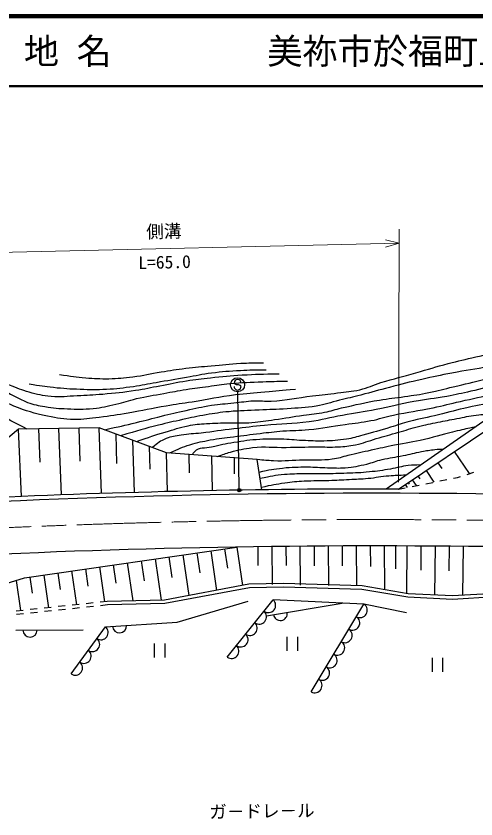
# Model space of a CAD drawing. Units: millimetres, scale not verified. Extents: x 40000 to 680000, y 20000 to 380000.
# Drawn here: x 369265 to 434704, y 265670 to 380000 of the extents above; entities that cross this region are included whole.
import ezdxf
from ezdxf.enums import TextEntityAlignment as Align

# ---------------------------------------------------------------- set-up
doc = ezdxf.new("R2010")
doc.units = ezdxf.units.MM
doc.header["$LTSCALE"] = 1000
doc.header["$PDMODE"] = 32
doc.header["$PDSIZE"] = 500
doc.linetypes.add('CHAIN', pattern=[18.5, 12, -1.5, 3.5, -1.5])
for name, color, linetype, lineweight in [('M-BGD', 7, 'Continuous', 25), ('M-BMK', 2, 'CHAIN', 13), ('M-STR-HTXT', 7, 'Continuous', 13), ('M-STR-STRC', 7, 'Continuous', 25), ('M-TTL', 2, 'Continuous', 140), ('M-TTL-LINE', 7, 'Continuous', 50)]:
    doc.layers.add(name, color=color, linetype=linetype, lineweight=lineweight)
doc.layers.add('M-TTL-TXT', color=7, linetype='Continuous')
doc.styles.add('@ＭＳ ゴシック', font='')
doc.styles.add('ＭＳ ゴシック', font='')
doc.styles.get('@ＭＳ ゴシック').set_extended_font_data('@MS Gothic')
doc.styles.get('ＭＳ ゴシック').set_extended_font_data('MS Gothic')

msp = doc.modelspace()

# ---------------------------------------------------------------- linework, layer by layer
at = {"layer": 'M-BGD'}
for p, q in [((446464, 329728), (421914, 312648)), ((423670, 312645), (448059, 328975)), ((381107, 321352), (369629, 321160)), ((378401, 316612), (378237, 321304)), ((390662, 317825), (381107, 321352)), ((381411, 312016), (381107, 321352)), ((369629, 321160), (366422, 318530)), ((370031, 311592), (369629, 321160)), ((372687, 316458), (372498, 321208)), ((375720, 311817), (375368, 321256)), ((383624, 316280), (383496, 320470)), ((386097, 312159), (385885, 319589)), ((388360, 315465), (388273, 318707)), ((431628, 317973), (433727, 314838)), ((403551, 316863), (390662, 317825)), ((390799, 312284), (390662, 317825)), ((393942, 314972), (393884, 317585)), ((397202, 312425), (397107, 317344)), ((400367, 314793), (400329, 317104)), ((404259, 312541), (403551, 316863)), ((429275, 316398), (429830, 315569)), ((426451, 314507), (426726, 314096)), ((427618, 315288), (428728, 313631)), ((432084, 314286), (432489, 314422)), ((433437, 314741), (434384, 315059)), ((424642, 313295), (424915, 312887)), ((425050, 313569), (425186, 313365)), ((425629, 313956), (426179, 313134)), ((427596, 313410), (428577, 313602)), ((429559, 313793), (430540, 313985)), ((431522, 314176), (432084, 314286)), ((423670, 312645), (424651, 312836)), ((425633, 313027), (426614, 313219)), ((370479, 300008), (400678, 304386)), ((398939, 304134), (399341, 301361)), ((400678, 304386), (401471, 298910)), ((403662, 304432), (403681, 301750)), ((405662, 304458), (405700, 299039)), ((407662, 304481), (407681, 301746)), ((409662, 304501), (409700, 298981)), ((411662, 304517), (411681, 301735)), ((413662, 304530), (413701, 298924)), ((415662, 304540), (415681, 301717)), ((417662, 304546), (417701, 298866)), ((419662, 304549), (419682, 301599)), ((421662, 304548), (421705, 298306)), ((423273, 304546), (423265, 301292)), ((424883, 304541), (424815, 297772)), ((426883, 304512), (426848, 301080)), ((428883, 304519), (428813, 297553)), ((430883, 304503), (430848, 300981)), ((432883, 304452), (432813, 297518)), ((391021, 302986), (391447, 300052)), ((393001, 303273), (393840, 297485)), ((394980, 303560), (395394, 300706)), ((396959, 303847), (397775, 298220)), ((383104, 301838), (383478, 299259)), ((385083, 302125), (385866, 296728)), ((387063, 302412), (387471, 299595)), ((389042, 302699), (389893, 296826)), ((375187, 300690), (375529, 298328)), ((377166, 300977), (377862, 296176)), ((379145, 301264), (379499, 298826)), ((381125, 301551), (381843, 296599)), ((345466, 292237), (370479, 300008)), ((369277, 299635), (369901, 295332)), ((371228, 300117), (371560, 297830)), ((373208, 300403), (373882, 295754)), ((402411, 299086), (390379, 296838)), ((402463, 298587), (390431, 296339)), ((407303, 299185), (402411, 299086)), ((407301, 298685), (402463, 298587)), ((418459, 298356), (407301, 298685)), ((418509, 298854), (407303, 299185)), ((425054, 297731), (418509, 298854)), ((425000, 297233), (418459, 298356)), ((431368, 297433), (425054, 297731)), ((443189, 298130), (431368, 297433)), ((442921, 297613), (431371, 296932)), ((378229, 296215), (377234, 296110)), ((380218, 296426), (379223, 296321)), ((382227, 296639), (381212, 296532)), ((382259, 296140), (381265, 296034)), ((390379, 296838), (382227, 296639)), ((390431, 296339), (382259, 296140)), ((392169, 293695), (402289, 296686)), ((399298, 288730), (405854, 296877)), ((404889, 294600), (415660, 296394)), ((418775, 296241), (405854, 296877)), ((411264, 283765), (418775, 296241)), ((424813, 295002), (418775, 296241)), ((431371, 296932), (425000, 297233)), ((370274, 295371), (369279, 295266)), ((372262, 295582), (371268, 295477)), ((372315, 295085), (371321, 294979)), ((374251, 295793), (373257, 295688)), ((374304, 295296), (373310, 295190)), ((376240, 296004), (375246, 295899)), ((376293, 295507), (375298, 295401)), ((378282, 295718), (377287, 295612)), ((380270, 295929), (379276, 295823)), ((370326, 294874), (369332, 294768)), ((377121, 286319), (381974, 293037)), ((381974, 293037), (392169, 293695)), ((369251, 292544), (378821, 292599)), ((407807, 291621), (407807, 289621)), ((409307, 291621), (409307, 289621)), ((388936, 290664), (388936, 288664)), ((390436, 290664), (390436, 288664)), ((428456, 288612), (428456, 286612)), ((429956, 288612), (429956, 286612))]:
    msp.add_line(p, q, dxfattribs=at)
for centre, radius, start, end in [((420383, -886782), 1199431, 89.84299, 92.67078), ((420383, -886782), 1198831, 88.54097, 92.6709), ((420383, -886782), 1191331, 88.74858, 92.67236), ((405162, 296091), 1047, 233.6825, 48.67111), ((418204, 295370), 1041, 241.16095, 56.73973), ((403851, 294462), 1047, 233.6825, 48.67111), ((406862, 294928), 1000, 189.45993, 9.45993), ((417131, 293588), 1041, 241.16095, 56.73973), ((381338, 292219), 1037, 236.14407, 52.16355), ((383970, 293166), 1000, 183.69035, 3.69035), ((402540, 292832), 1047, 233.6825, 48.67111), ((371251, 292555), 1000, 180.32834, 0.32834), ((401229, 291203), 1047, 233.6825, 48.67111), ((416058, 291806), 1041, 241.16095, 56.73973), ((380125, 290539), 1037, 236.14407, 52.16355), ((414985, 290024), 1041, 241.16095, 56.73973), ((378911, 288859), 1037, 236.14407, 52.16355), ((399918, 289573), 1047, 233.6825, 48.67111), ((413912, 288241), 1041, 241.16095, 56.73973), ((377698, 287180), 1037, 236.14407, 52.16355), ((412839, 286459), 1041, 241.16095, 56.73973), ((411766, 284677), 1041, 241.16095, 56.73973)]:
    msp.add_arc(centre, radius, start, end, dxfattribs=at)
for points, knots in [([(370841, 321180), (369086, 322078), (368632, 322312), (367229, 323062), (365659, 323900), (364789, 324388), (363237, 325259), (361671, 326136), (360808, 326652), (359244, 327532), (358225, 328105), (357660, 328437), (356627, 328984), (355512, 329573), (354895, 329923), (353742, 330436), (351932, 331241), (350874, 331592), (349005, 332250), (347529, 332770), (346693, 333039), (345184, 333454), (343769, 333843), (342974, 334060), (341535, 334352), (340432, 334576), (339810, 334699), (338689, 334810), (337530, 334925), (336873, 334889), (335709, 334925), (334142, 334973), (333264, 335046), (331697, 335020), (330141, 334995), (329280, 334735), (327724, 334734), (325759, 334732), (324657, 334807), (322700, 334982), (321706, 335071), (321374, 335100), (320159, 335250)], [0, 0, 0, 0, 1, 1, 1, 2, 2, 2, 3, 3, 3, 4, 4, 4, 5, 5, 5, 6, 6, 6, 7, 7, 7, 8, 8, 8, 9, 9, 9, 10, 10, 10, 11, 11, 11, 12, 12, 12, 13, 13, 13, 14, 14, 14, 14]), ([(381836, 321083), (384046, 321566), (384624, 321687), (386400, 322120), (387786, 322458), (388554, 322684), (389939, 323024), (391318, 323362), (392091, 323552), (393479, 323852), (394872, 324154), (395648, 324350), (397057, 324568), (398299, 324760), (399007, 324774), (400257, 324907), (401361, 325024), (401973, 325168), (403082, 325208), (404052, 325243), (404597, 325128), (405567, 325170), (407878, 325270), (409145, 325646), (411441, 325924), (412838, 326092), (413624, 326155), (415019, 326338), (416256, 326500), (416965, 326511), (418182, 326790), (419393, 327067), (420008, 327441), (421194, 327806), (423122, 328400), (424225, 328650), (426165, 329200), (427961, 329709), (428953, 330045), (430759, 330518), (432281, 330916), (433145, 331097), (434676, 331459), (436849, 331973), (437538, 332126), (440249, 332739)], [0, 0, 0, 0, 1, 1, 1, 2, 2, 2, 3, 3, 3, 4, 4, 4, 5, 5, 5, 6, 6, 6, 7, 7, 7, 8, 8, 8, 9, 9, 9, 10, 10, 10, 11, 11, 11, 12, 12, 12, 13, 13, 13, 14, 14, 14, 15, 15, 15, 15]), ([(375425, 328974), (377202, 328696), (377709, 328609), (379186, 328493), (380464, 328393), (381184, 328338), (382466, 328362), (383802, 328387), (384551, 328460), (385878, 328624), (387461, 328820), (388326, 329070), (389901, 329324), (391265, 329544), (392028, 329680), (393400, 329849), (394814, 330023), (395611, 330072), (397030, 330199), (398669, 330345), (399585, 330468), (401229, 330549), (402492, 330611), (402914, 330622), (404465, 330636)], [0, 0, 0, 0, 1, 1, 1, 2, 2, 2, 3, 3, 3, 4, 4, 4, 5, 5, 5, 6, 6, 6, 7, 7, 7, 8, 8, 8, 8]), ([(440814, 330857), (438750, 330463), (438222, 330365), (436558, 330066), (434502, 329696), (433339, 329550), (431286, 329162), (429603, 328844), (428665, 328637), (426994, 328258), (425191, 327850), (424189, 327590), (422400, 327129), (420807, 326718), (419925, 326447), (418333, 326036), (417144, 325730), (416473, 325579), (415282, 325283), (413988, 324962), (413284, 324679), (411969, 324455), (410367, 324182), (409447, 324187), (407826, 324078), (406269, 323974), (405394, 323968), (403835, 323890), (402172, 323807), (401237, 323820), (399580, 323664), (398293, 323543), (397577, 323426), (396303, 323212), (394986, 322991), (394257, 322819), (392952, 322534), (391610, 322241), (390859, 322073), (389525, 321744), (387406, 321219), (386717, 320997), (384144, 320231)], [0, 0, 0, 0, 1, 1, 1, 2, 2, 2, 3, 3, 3, 4, 4, 4, 5, 5, 5, 6, 6, 6, 7, 7, 7, 8, 8, 8, 9, 9, 9, 10, 10, 10, 11, 11, 11, 12, 12, 12, 13, 13, 13, 14, 14, 14, 14]), ([(371139, 327618), (372781, 327352), (373239, 327282), (374594, 327137), (376075, 326979), (376910, 326928), (378399, 326875), (379850, 326823), (380666, 326805), (382116, 326875), (383626, 326947), (384467, 327066), (385965, 327268), (387237, 327440), (387937, 327618), (389201, 327837), (390892, 328130), (391840, 328289), (393531, 328581), (394915, 328819), (395680, 329020), (397074, 329193), (398673, 329392), (399575, 329460), (401185, 329543), (402618, 329616), (403101, 329623), (404859, 329630)], [0, 0, 0, 0, 1, 1, 1, 2, 2, 2, 3, 3, 3, 4, 4, 4, 5, 5, 5, 6, 6, 6, 7, 7, 7, 8, 8, 8, 9, 9, 9, 9]), ([(386384, 319404), (388353, 320087), (388881, 320279), (390504, 320765), (391762, 321141), (392454, 321415), (393743, 321668), (394760, 321868), (395345, 321896), (396379, 321970), (397641, 322060), (398352, 322054), (399617, 322083), (400867, 322111), (401571, 322028), (402818, 322120), (404090, 322214), (404794, 322357), (406056, 322534), (407663, 322760), (408556, 322939), (410161, 323175), (411336, 323347), (412006, 323370), (413174, 323589), (414127, 323768), (414637, 323977), (415584, 324191), (417680, 324665), (418849, 324968), (420969, 325321), (422360, 325553), (423151, 325599), (424546, 325811), (425902, 326016), (426667, 326102), (428010, 326375), (429374, 326653), (430122, 326880), (431475, 327204), (433255, 327630), (434259, 327840), (436031, 328296), (438237, 328863), (438950, 329082), (441642, 329877)], [0, 0, 0, 0, 1, 1, 1, 2, 2, 2, 3, 3, 3, 4, 4, 4, 5, 5, 5, 6, 6, 6, 7, 7, 7, 8, 8, 8, 9, 9, 9, 10, 10, 10, 11, 11, 11, 12, 12, 12, 13, 13, 13, 14, 14, 14, 15, 15, 15, 15]), ([(409013, 326831), (406904, 326641), (406375, 326594), (404684, 326437), (403043, 326286), (402120, 326245), (400485, 326044), (398063, 325746), (396729, 325419), (394318, 325038), (392884, 324811), (392077, 324708), (390645, 324469), (388520, 324115), (387347, 323816), (385222, 323464), (383620, 323198), (382723, 323043), (381110, 322851), (379714, 322685), (378930, 322522), (377524, 322545), (376026, 322570), (375183, 322707), (373719, 323026), (371818, 323440), (370749, 323725), (368952, 324469), (367554, 325049), (366856, 325559), (365541, 326306), (364568, 326859), (364034, 327190), (363092, 327793), (362261, 328324), (361993, 328506), (360992, 329193)], [0, 0, 0, 0, 1, 1, 1, 2, 2, 2, 3, 3, 3, 4, 4, 4, 5, 5, 5, 6, 6, 6, 7, 7, 7, 8, 8, 8, 9, 9, 9, 10, 10, 10, 11, 11, 11, 12, 12, 12, 12]), ([(365016, 328187), (366261, 327432), (366602, 327231), (367640, 326656), (368884, 325968), (369553, 325511), (370876, 324994), (371810, 324629), (372381, 324554), (373369, 324382), (374603, 324167), (375310, 324126), (376562, 324076), (377996, 324018), (378808, 323979), (380236, 324120), (381516, 324245), (382217, 324447), (383472, 324732), (384628, 324994), (385246, 325258), (386402, 325519), (387912, 325860), (388772, 325982), (390295, 326263), (391541, 326492), (392237, 326631), (393487, 326831), (394714, 327027), (395405, 327105), (396636, 327268), (397831, 327428), (398497, 327556), (399698, 327662), (401521, 327824), (402548, 327857), (404378, 327924), (405744, 327975), (406187, 327987), (407876, 328012)], [0, 0, 0, 0, 1, 1, 1, 2, 2, 2, 3, 3, 3, 4, 4, 4, 5, 5, 5, 6, 6, 6, 7, 7, 7, 8, 8, 8, 9, 9, 9, 10, 10, 10, 11, 11, 11, 12, 12, 12, 13, 13, 13, 13]), ([(406695, 329018), (404179, 328977), (403494, 328973), (401447, 328843), (399685, 328731), (398699, 328639), (396943, 328449), (395607, 328305), (394859, 328215), (393531, 328012), (392037, 327784), (391212, 327589), (389726, 327312), (388376, 327060), (387630, 326855), (386271, 326656), (384451, 326390), (383424, 326285), (381591, 326131), (380176, 326013), (379381, 325969), (377961, 325913), (376510, 325855), (375691, 325701), (374244, 325825), (373012, 325931), (372329, 326103), (371139, 326437), (369984, 326762), (369569, 326934), (368252, 327487)], [0, 0, 0, 0, 1, 1, 1, 2, 2, 2, 3, 3, 3, 4, 4, 4, 5, 5, 5, 6, 6, 6, 7, 7, 7, 8, 8, 8, 9, 9, 9, 10, 10, 10, 10]), ([(442772, 329087), (440555, 328367), (439962, 328171), (438140, 327656), (436516, 327197), (435603, 326949), (433960, 326564), (432643, 326255), (431901, 326094), (430571, 325848), (428740, 325510), (427694, 325437), (425864, 325095), (423766, 324703), (422613, 324366), (420517, 323965), (418655, 323609), (417600, 323475), (415734, 323137), (413864, 322798), (412837, 322479), (410952, 322233), (408493, 321913), (407094, 321943), (404626, 321706), (402917, 321542), (401962, 321419), (400257, 321216), (398446, 321001), (397437, 320828), (395626, 320614), (394509, 320482), (393871, 320504), (392764, 320313), (391916, 320166), (391412, 320151), (390617, 319823), (389778, 319477), (389459, 319208), (388666, 318562)], [0, 0, 0, 0, 1, 1, 1, 2, 2, 2, 3, 3, 3, 4, 4, 4, 5, 5, 5, 6, 6, 6, 7, 7, 7, 8, 8, 8, 9, 9, 9, 10, 10, 10, 11, 11, 11, 12, 12, 12, 13, 13, 13, 13]), ([(391147, 317789), (392446, 318398), (392856, 318593), (394006, 318957), (395115, 319308), (395763, 319421), (396906, 319635), (398176, 319873), (398901, 319917), (400182, 320087), (401681, 320285), (402521, 320403), (404023, 320576), (405272, 320721), (405971, 320815), (407224, 320915), (408663, 321030), (409477, 320967), (410914, 321103), (412956, 321297), (414081, 321563), (416111, 321857), (417538, 322063), (418348, 322111), (419764, 322384), (421028, 322628), (421705, 322907), (422964, 323175), (425160, 323641), (426414, 323779), (428613, 324229), (430137, 324541), (430975, 324784), (432492, 325133), (434373, 325565), (435436, 325767), (437312, 326225), (439984, 326876), (440852, 327145), (444104, 328087)], [0, 0, 0, 0, 1, 1, 1, 2, 2, 2, 3, 3, 3, 4, 4, 4, 5, 5, 5, 6, 6, 6, 7, 7, 7, 8, 8, 8, 9, 9, 9, 10, 10, 10, 11, 11, 11, 12, 12, 12, 13, 13, 13, 13]), ([(440331, 325462), (439090, 325279), (438765, 325225), (437763, 325057), (436125, 324783), (435205, 324629), (433584, 324267), (431926, 323897), (431017, 323610), (429366, 323212), (427767, 322827), (426852, 322690), (425261, 322271), (424191, 321989), (423613, 321754), (422550, 321442), (421009, 320991), (420150, 320719), (418596, 320313), (417702, 320079), (417213, 319884), (416299, 319748), (415044, 319561), (414329, 319514), (413061, 319484), (411869, 319457), (411201, 319508), (410010, 319560), (408818, 319612), (408153, 319716), (406960, 319748), (405784, 319780), (405122, 319786), (403948, 319710), (402499, 319617), (401691, 319491), (400257, 319258), (399013, 319056), (398317, 318926), (397094, 318618), (396132, 318376), (395336, 318654), (394647, 317940), (394510, 317799), (394428, 317732), (394330, 317551)], [0, 0, 0, 0, 1, 1, 1, 2, 2, 2, 3, 3, 3, 4, 4, 4, 5, 5, 5, 6, 6, 6, 7, 7, 7, 8, 8, 8, 9, 9, 9, 10, 10, 10, 11, 11, 11, 12, 12, 12, 13, 13, 13, 14, 14, 14, 15, 15, 15, 15]), ([(397878, 317287), (398757, 317609), (399021, 317690), (399768, 317903), (400966, 318244), (401655, 318401), (402893, 318543), (404764, 318757), (405831, 318557), (407713, 318580), (409390, 318602), (410329, 318640), (412006, 318656), (413212, 318667), (413890, 318581), (415094, 318656), (416070, 318717), (416621, 318763), (417579, 318957), (418752, 319195), (419368, 319490), (420517, 319823), (421751, 320181), (422445, 320372), (423680, 320727), (424798, 321049), (425414, 321267), (426542, 321555), (427607, 321827), (428214, 321935), (429291, 322158), (430347, 322376), (430941, 322488), (432002, 322685), (433074, 322884), (433668, 323044), (434751, 323175), (435745, 323294), (436098, 323312), (437307, 323358)], [0, 0, 0, 0, 1, 1, 1, 2, 2, 2, 3, 3, 3, 4, 4, 4, 5, 5, 5, 6, 6, 6, 7, 7, 7, 8, 8, 8, 9, 9, 9, 10, 10, 10, 11, 11, 11, 12, 12, 12, 13, 13, 13, 13]), ([(434644, 321505), (433383, 321232), (433055, 321155), (432040, 320915), (430206, 320483), (429208, 320121), (427370, 319710), (425718, 319341), (424774, 319223), (423115, 318882), (421818, 318615), (421094, 318451), (419801, 318166), (418505, 317880), (417781, 317712), (416487, 317413), (415618, 317212), (415151, 316993), (414266, 316886), (412688, 316695), (411787, 316816), (410199, 316773), (408522, 316728), (407581, 316572), (405906, 316660), (404984, 316709), (404656, 316728), (403551, 316863)], [0, 0, 0, 0, 1, 1, 1, 2, 2, 2, 3, 3, 3, 4, 4, 4, 5, 5, 5, 6, 6, 6, 7, 7, 7, 8, 8, 8, 9, 9, 9, 9]), ([(403844, 315074), (405399, 315404), (405870, 315500), (407186, 315643), (408577, 315795), (409365, 315791), (410764, 315794), (411868, 315796), (412484, 315703), (413588, 315681), (414573, 315661), (415128, 315608), (416111, 315681), (417317, 315771), (417981, 315945), (419161, 316208), (420029, 316401), (420479, 316647), (421345, 316848), (422511, 317119), (423184, 317176), (424358, 317413), (425376, 317619), (425936, 317782), (426956, 317978), (427702, 318121), (428120, 318209), (428876, 318279), (429359, 318324), (429528, 318337), (430116, 318355)], [0, 0, 0, 0, 1, 1, 1, 2, 2, 2, 3, 3, 3, 4, 4, 4, 5, 5, 5, 6, 6, 6, 7, 7, 7, 8, 8, 8, 9, 9, 9, 10, 10, 10, 10]), ([(426844, 316078), (426015, 316070), (425762, 316054), (425073, 315982), (424075, 315878), (423540, 315660), (422550, 315493), (421379, 315294), (420719, 315197), (419538, 315078), (418291, 314954), (417588, 314942), (416337, 314890), (415102, 314839), (414409, 314829), (413174, 314815), (412071, 314802), (411452, 314837), (410349, 314815), (409216, 314792), (408578, 314805), (407450, 314702), (406089, 314577), (405606, 314464), (403998, 314134)], [0, 0, 0, 0, 1, 1, 1, 2, 2, 2, 3, 3, 3, 4, 4, 4, 5, 5, 5, 6, 6, 6, 7, 7, 7, 8, 8, 8, 8]), ([(404198, 312911), (405747, 313253), (406191, 313360), (407487, 313534), (408571, 313680), (409182, 313739), (410274, 313798), (411640, 313871), (412409, 313824), (413776, 313873), (414909, 313914), (415543, 313963), (416676, 314024), (417720, 314081), (418307, 314083), (419349, 314175), (420516, 314278), (421157, 314459), (422324, 314551), (423292, 314628), (423626, 314640), (424808, 314662)], [0, 0, 0, 0, 1, 1, 1, 2, 2, 2, 3, 3, 3, 4, 4, 4, 5, 5, 5, 6, 6, 6, 7, 7, 7, 7])]:
    msp.add_open_spline(points, degree=3, knots=knots, dxfattribs=at)
at = {"layer": 'M-BMK'}
msp.add_arc((420383, -886782), 1195081, 87.91331, 92.63567, dxfattribs=at)
at = {"layer": 'M-STR-HTXT'}
for p, q in [((423672, 313645), (423771, 349674)), ((356931, 346086), (423766, 347674)), ((423766, 347674), (421822, 348145)), ((421847, 347110), (423766, 347674))]:
    msp.add_line(p, q, dxfattribs=at)
at = {"layer": 'M-STR-STRC'}
for p, q in [((400390, 327631), (400290, 327749)), ((400635, 327492), (400390, 327631)), ((400935, 327490), (400635, 327492)), ((401181, 327378), (400935, 327490)), ((401286, 327242), (401181, 327378)), ((401025, 312643), (400801, 326491))]:
    msp.add_line(p, q, dxfattribs=at)
for centre, radius in [((400785, 327491), 1000), ((401027, 312493), 150), ((401027, 312493), 120), ((401027, 312493), 90), ((401027, 312493), 60), ((401027, 312493), 30)]:
    msp.add_circle(centre, radius, dxfattribs=at)
for centre, start, end in [((400790, 327746), 359.55488, 179.55488), ((400786, 327246), 179.55488, 359.55488)]:
    msp.add_arc(centre, 500, start, end, dxfattribs=at)
msp.add_point((401027, 312493), dxfattribs=at)
at = {"layer": 'M-TTL'}
msp.add_line((680000, 380000), (40000, 380000), dxfattribs=at)
at = {"layer": 'M-TTL-LINE'}
msp.add_line((40000, 370000), (680000, 370000), dxfattribs=at)

# ---------------------------------------------------------------- texts
at = {"layer": 'M-STR-HTXT', "style": 'ＭＳ ゴシック'}
msp.add_text('側溝', height=1833, rotation=1.361, dxfattribs=at).set_placement((390325, 347879), align=Align.BOTTOM_CENTER)
at = {"layer": 'M-STR-HTXT', "style": '@ＭＳ ゴシック'}
msp.add_text('L=65.0', height=1833, rotation=1.361, dxfattribs=at).set_placement((390372, 345880), align=Align.TOP_CENTER)
at = {"layer": 'M-STR-STRC', "style": 'ＭＳ ゴシック'}
msp.add_text('ガ－ドレ－ル', height=1833, rotation=0.801, dxfattribs=at).set_placement((404274, 265314), align=Align.BOTTOM_CENTER)
at = {"layer": 'M-TTL-TXT', "style": 'ＭＳ ゴシック'}
for s, p in [('地 名', (370380, 375000)), ('美祢市於福町上', (405024, 375000))]:
    msp.add_text(s, height=3666, dxfattribs=at).set_placement(p, align=Align.MIDDLE_LEFT)

doc.saveas('drawing.dxf')
